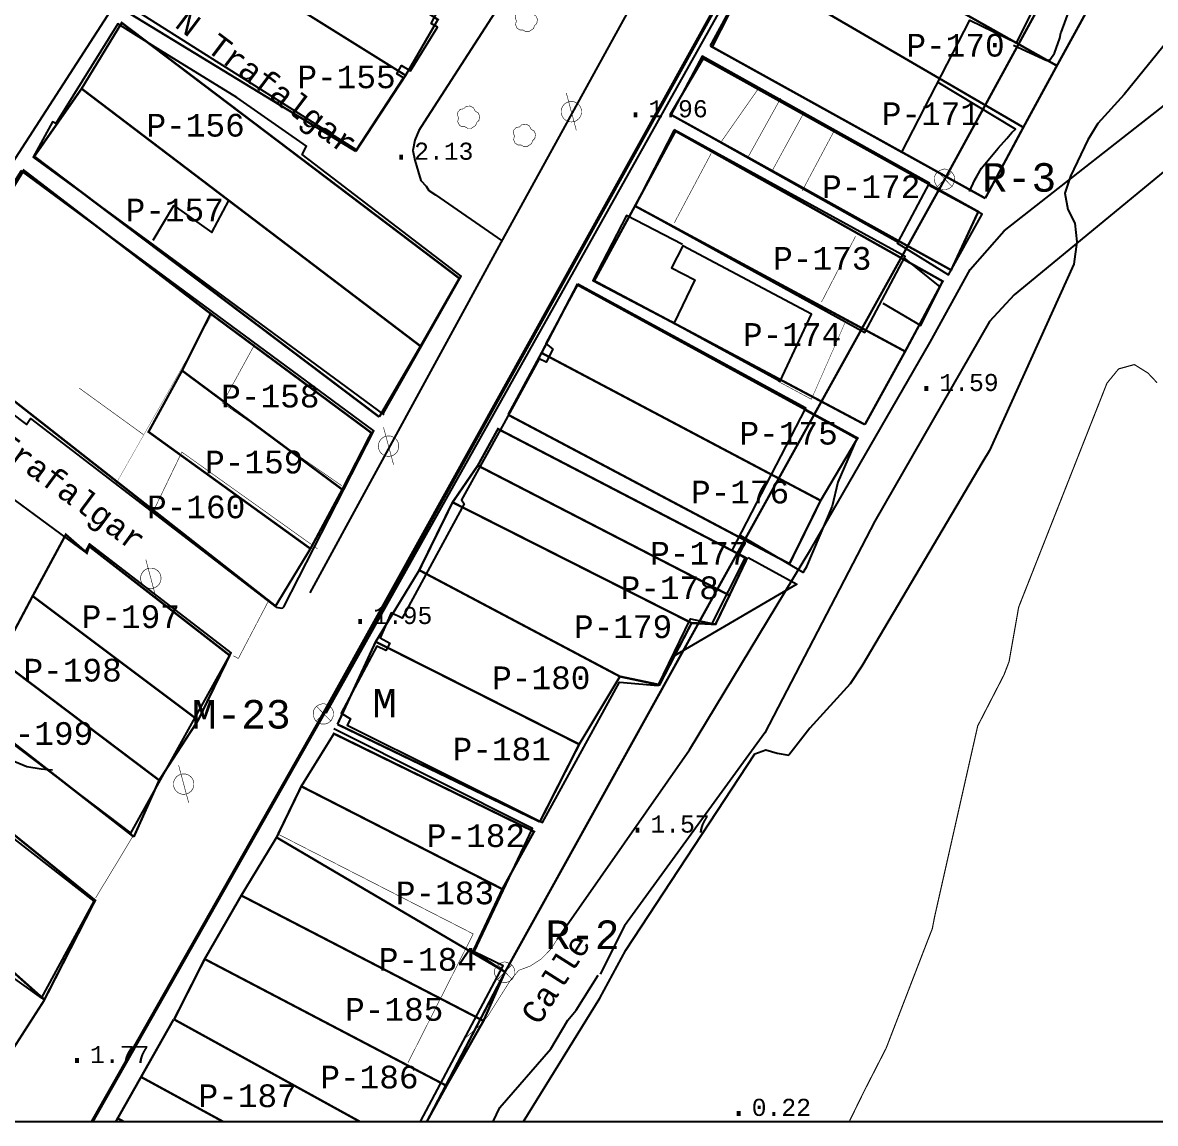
# Model space of a CAD drawing. Extents: x 743300 to 744100, y 4405700 to 4406200.
# Drawn here: x 743527.5 to 743626.8, y 4405699.8 to 4405796.3 of the extents above; entities that cross this region are included whole.
import ezdxf

# ---------------------------------------------------------------- set-up
doc = ezdxf.new("R2010")
doc.units = 0
doc.header["$MEASUREMENT"] = 0
for name, color, linetype in [('10', 7, 'CONTINUOUS'), ('13', 7, 'CONTINUOUS'), ('16', 7, 'CONTINUOUS'), ('2', 7, 'CONTINUOUS'), ('21', 7, 'CONTINUOUS'), ('24', 7, 'CONTINUOUS'), ('32', 7, 'CONTINUOUS'), ('41', 7, 'CONTINUOUS'), ('42', 7, 'CONTINUOUS'), ('46', 7, 'CONTINUOUS'), ('50', 7, 'CONTINUOUS'), ('51', 7, 'CONTINUOUS'), ('54', 7, 'CONTINUOUS'), ('6', 7, 'CONTINUOUS'), ('8', 7, 'CONTINUOUS')]:
    doc.layers.add(name, color=color, linetype=linetype)
doc.styles.add('MONOTXT', font='monotxt', dxfattribs={"height": 0.2})

msp = doc.modelspace()

# ---------------------------------------------------------------- linework, layer by layer
at = {"layer": '10', "color": 7, "linetype": 'Continuous', "const_width": 0.05}
for points in [[(743608.27, 4405783.5), (743608.7000000002, 4405783.36), (743608.8899999999, 4405783.23), (743609.02, 4405783.06), (743609.13, 4405782.85), (743609.1599999998, 4405782.63), (743609.1599999998, 4405782.42), (743608.9699999999, 4405782.01), (743608.78, 4405781.85), (743608.59, 4405781.74), (743608.3799999999, 4405781.69), (743608.16, 4405781.69), (743607.94, 4405781.74), (743607.76, 4405781.85), (743607.5700000002, 4405782.01), (743607.3799999999, 4405782.42), (743607.4000000001, 4405782.85), (743607.51, 4405783.06), (743607.65, 4405783.23), (743607.84, 4405783.36), (743608.27, 4405783.5)], [(743608.8899999999, 4405783.23), (743607.65, 4405781.96)], [(743607.67, 4405783.25), (743608.92, 4405781.96)], [(743553.8200000002, 4405736.65), (743554.25, 4405736.51), (743554.44, 4405736.38), (743554.57, 4405736.21), (743554.6800000002, 4405736), (743554.7099999998, 4405735.78), (743554.7099999998, 4405735.57), (743554.5199999998, 4405735.16), (743554.33, 4405735), (743554.1399999999, 4405734.89), (743553.93, 4405734.84), (743553.7099999998, 4405734.84), (743553.49, 4405734.89), (743553.3100000002, 4405735), (743553.1199999999, 4405735.16), (743552.93, 4405735.57), (743552.9499999998, 4405736), (743553.06, 4405736.21), (743553.2, 4405736.38), (743553.39, 4405736.51), (743553.8200000002, 4405736.65)], [(743554.44, 4405736.38), (743553.2, 4405735.11)], [(743553.22, 4405736.4), (743554.4699999999, 4405735.11)], [(743569.7199999999, 4405714.01), (743570.15, 4405713.87), (743570.3399999999, 4405713.74), (743570.4699999999, 4405713.57), (743570.5799999998, 4405713.36), (743570.61, 4405713.14), (743570.61, 4405712.93), (743570.4199999998, 4405712.52), (743570.2299999999, 4405712.36), (743570.04, 4405712.25), (743569.8299999998, 4405712.2), (743569.6099999999, 4405712.2), (743569.3899999999, 4405712.25), (743569.2099999998, 4405712.36), (743569.02, 4405712.52), (743568.8299999998, 4405712.93), (743568.8499999999, 4405713.36), (743568.9599999998, 4405713.57), (743569.0999999999, 4405713.74), (743569.29, 4405713.87), (743569.7199999999, 4405714.01)], [(743570.3399999999, 4405713.74), (743569.0999999999, 4405712.47)], [(743569.1199999999, 4405713.76), (743570.37, 4405712.47)]]:
    msp.add_lwpolyline(points, dxfattribs=at)
at = {"layer": '13', "color": 3, "linetype": 'Continuous', "const_width": 0.3}
for points in [[(743553.8499999999, 4405735.76), (743596.5199999998, 4405812.66), (743622.92, 4405858.96), (743646.9099999998, 4405900.35), (743664.21, 4405929.2), (743707.2900000002, 4406000)], [(743533.5600000002, 4405700), (743553.8499999999, 4405735.76)]]:
    msp.add_lwpolyline(points, dxfattribs=at)
at = {"layer": '16', "color": 5, "linetype": 'Continuous', "const_width": 0.2}
for points in [[(743737.2799999998, 4406000), (743730.8799999999, 4405988.21), (743686.35, 4405906.71), (743647.88, 4405835.86), (743639.9399999998, 4405840.49), (743608.2999999998, 4405782.61), (743569.75, 4405713.12)], [(743562.9, 4405700), (743569.75, 4405713.12)]]:
    msp.add_lwpolyline(points, dxfattribs=at)
at = {"layer": '2', "color": 7, "linetype": 'Continuous'}
msp.add_3dface([(744099.9999999999, 4405700), (744099.9999999999, 4406200), (743299.9999999999, 4406200), (743299.9999999999, 4405700)], dxfattribs=at)
at = {"layer": '21', "color": 30, "linetype": 'Continuous', "elevation": 1}
for points in [[(743636.8399999999, 4405805.86), (743624.02, 4405790.02), (743624.02, 4405790.02), (743621.7099999998, 4405787.48), (743620.83, 4405786.06), (743619.31, 4405782.85), (743618.81, 4405781.36), (743619.0799999998, 4405779.95), (743619.69, 4405778.74), (743619.88, 4405777.11), (743619.61, 4405775.14), (743612.2, 4405758.810000001), (743611.6199999999, 4405757.84), (743601.01, 4405739.92), (743600.0099999999, 4405738.36), (743596.4699999999, 4405734.49), (743594.61, 4405732.13)], [(743571.36, 4405700), (743578.0499999998, 4405710.82), (743580.35, 4405715.03), (743591.63, 4405732.22), (743591.63, 4405732.22), (743592.6199999999, 4405732.58), (743593.61, 4405732.29), (743594.61, 4405732.13)]]:
    msp.add_lwpolyline(points, dxfattribs=at)
at = {"layer": '32', "color": 5, "linetype": 'Continuous', "const_width": 0.1}
msp.add_lwpolyline([(743626.9, 4405764.76), (743626.1099999999, 4405765.6), (743624.91, 4405766.35), (743623.53, 4405765.97), (743622.51, 4405764.72), (743614.7699999998, 4405745.09), (743613.93, 4405740.32), (743613.4899999999, 4405739.17), (743611.18, 4405734.68), (743607.4000000001, 4405717.95), (743607.2, 4405716.91), (743606.8200000002, 4405715.94), (743603.1600000001, 4405706.45), (743601.21, 4405702.64), (743599.9199999998, 4405700)], dxfattribs=at)
at = {"layer": '41', "color": 1, "linetype": 'Continuous'}
msp.add_polyline3d([(743585.3000000002, 4405776.88, 4.78), (743580.3899999999, 4405779.41, 4.44), (743577.44, 4405773.71, 4.43), (743584.4099999998, 4405770.06, 4.19)], dxfattribs=at)
at = {"layer": '42', "color": 3, "linetype": 'Continuous', "const_width": 0.05}
for points, elevation in [([(743572.2499999999, 4405795.8), (743571.8399999999, 4405795.53), (743571.57, 4405795.53), (743571.31, 4405795.68), (743571.03, 4405795.68), (743570.8, 4405795.84), (743570.6699999998, 4405796.14), (743570.74, 4405796.47), (743570.6399999999, 4405796.73), (743570.69, 4405796.98), (743570.9, 4405797.21), (743571.2, 4405797.26), (743571.41, 4405797.47), (743571.76, 4405797.5), (743572.0400000002, 4405797.36), (743572.2099999998, 4405797.05), (743572.45, 4405796.91), (743572.5899999999, 4405796.62), (743572.53, 4405796.24), (743572.32, 4405796.04), (743572.2499999999, 4405795.8)], 3.47), ([(743567.1799999998, 4405787.310000001), (743566.7699999998, 4405787.04), (743566.5, 4405787.04), (743566.2399999999, 4405787.19), (743565.9599999998, 4405787.19), (743565.7299999999, 4405787.35), (743565.6, 4405787.65), (743565.6699999998, 4405787.98), (743565.57, 4405788.24), (743565.62, 4405788.49), (743565.8299999998, 4405788.72), (743566.13, 4405788.77), (743566.3399999999, 4405788.98), (743566.6899999998, 4405789.01), (743566.97, 4405788.87), (743567.14, 4405788.560000001), (743567.38, 4405788.42), (743567.52, 4405788.13), (743567.4599999998, 4405787.75), (743567.25, 4405787.55), (743567.1799999998, 4405787.310000001)], 3.95), ([(743572.0799999998, 4405785.72), (743571.67, 4405785.45), (743571.3999999998, 4405785.45), (743571.14, 4405785.6), (743570.86, 4405785.6), (743570.63, 4405785.76), (743570.4999999999, 4405786.06), (743570.57, 4405786.39), (743570.4699999999, 4405786.65), (743570.52, 4405786.9), (743570.7299999999, 4405787.13), (743571.03, 4405787.18), (743571.2399999999, 4405787.39), (743571.5899999999, 4405787.42), (743571.87, 4405787.28), (743572.0400000002, 4405786.97), (743572.2799999998, 4405786.83), (743572.42, 4405786.54), (743572.3599999999, 4405786.16), (743572.15, 4405785.96), (743572.0799999998, 4405785.72)], 3.47)]:
    msp.add_lwpolyline(points, dxfattribs=dict(at, elevation=elevation))
at = {"layer": '46', "color": 7, "linetype": 'Continuous', "const_width": 0.2}
for points in [[(743556.67, 4405785.04), (743536.9400000002, 4405797.060000001), (743541.3, 4405803.99), (743561.03, 4405791.69), (743563.8599999999, 4405796.58), (743544.8, 4405809.26), (743547.5199999998, 4405813.28), (743566.5400000002, 4405800.57), (743569.4999999999, 4405804.82), (743549.7, 4405817.51), (743552.37, 4405821.560000001), (743572.22, 4405808.78), (743574.2099999998, 4405811.73), (743554.26, 4405824.14), (743558.75, 4405831.53), (743578.3499999999, 4405819.07), (743581.2000000002, 4405823.07), (743562.6500000001, 4405837.29), (743564.84, 4405841.12), (743583.5699999998, 4405827.07)], [(743587.74, 4405794.28), (743591.39, 4405800.99), (743594.4199999998, 4405805.88), (743597.18, 4405810.74), (743621.1800000002, 4405798.11), (743618.12, 4405792.54), (743615.18, 4405787.14), (743611.84, 4405780.92)], [(743618.12, 4405792.54), (743594.4199999998, 4405805.88)], [(743591.39, 4405800.99), (743615.18, 4405787.14)], [(743558.72, 4405761.76), (743562.3399999999, 4405767.96), (743565.7399999999, 4405773.91), (743536.1499999998, 4405796.3), (743532.63, 4405790.53), (743528.4799999999, 4405784.59)], [(743611.84, 4405780.92), (743587.74, 4405794.28)], [(743608.8499999999, 4405774.63), (743611.2299999999, 4405779.75), (743587.1199999999, 4405793.17), (743584.2399999999, 4405788.28)], [(743556.67, 4405785.04), (743561.03, 4405791.69)], [(743562.3399999999, 4405767.96), (743532.63, 4405790.53)], [(743608.8499999999, 4405774.63), (743584.2399999999, 4405788.28)], [(743581.14, 4405780.25), (743584.69, 4405786.81), (743608.11, 4405773.65), (743604.82, 4405767.5)], [(743528.4799999999, 4405784.59), (743558.72, 4405761.76)], [(743549.6299999999, 4405745.18), (743519.0199999998, 4405769.2), (743527.56, 4405783.37), (743543.94, 4405770.81), (743541.4400000002, 4405765.82), (743538.4999999999, 4405760.45), (743552.69, 4405750.21)], [(743601.2899999998, 4405761.09), (743604.82, 4405767.5), (743581.14, 4405780.25), (743577.5700000002, 4405773.69)], [(743597.41, 4405754.43), (743600.65, 4405759.9), (743576.07, 4405773.35), (743572.95, 4405767.37)], [(743601.2899999998, 4405761.09), (743577.5700000002, 4405773.69)], [(743552.69, 4405750.21), (743555.4799999999, 4405755.4), (743558.0299999998, 4405760.37), (743543.94, 4405770.81)], [(743594.6800000002, 4405748.89), (743597.41, 4405754.43), (743572.95, 4405767.37), (743570.02, 4405761.95)], [(743541.4400000002, 4405765.82), (743555.4799999999, 4405755.4)], [(743570.02, 4405761.95), (743594.6800000002, 4405748.89)], [(743567.3599999999, 4405757.5), (743569.13, 4405760.71), (743590.96, 4405749.36), (743589.4199999998, 4405746.12)], [(743586.0999999999, 4405743.7), (743588.2, 4405743.59), (743589.4199999998, 4405746.12), (743567.3599999999, 4405757.5), (743565.15, 4405754.28)], [(743562.2299999999, 4405748.33), (743565.15, 4405754.28), (743586.0999999999, 4405743.7), (743583.29, 4405738.28), (743579.82, 4405739.01)], [(743537.2099999998, 4405724.96), (743523.0799999998, 4405735.98), (743525.4000000001, 4405740.51), (743528.3399999999, 4405746.06), (743531.25, 4405751.45), (743533.0899999999, 4405749.84), (743533.2900000002, 4405750.43), (743545.6099999999, 4405740.86)], [(743552.69, 4405750.21), (743549.6299999999, 4405745.18)], [(743576.2499999999, 4405733.07), (743579.82, 4405739.01), (743562.2299999999, 4405748.33), (743558.4100000001, 4405742.060000001)], [(743528.3399999999, 4405746.06), (743542.8499999999, 4405735.18)], [(743555.06, 4405734.82), (743558.4100000001, 4405742.060000001), (743576.2499999999, 4405733.07), (743572.7999999998, 4405726.28)], [(743539.43, 4405729.92), (743525.4000000001, 4405740.51)], [(743545.6099999999, 4405740.86), (743542.8499999999, 4405735.18), (743539.43, 4405729.92), (743537.2099999998, 4405724.96)], [(743569.51, 4405720.38), (743572.2899999998, 4405725.42), (743554.75, 4405734), (743551.8899999999, 4405729.39)], [(743572.7999999998, 4405726.28), (743555.06, 4405734.82)], [(743525.6499999998, 4405704.86), (743529.3, 4405710.55), (743533.8200000002, 4405719.39), (743522.2299999999, 4405728.77), (743518.87, 4405730.16), (743514.2799999998, 4405722.67), (743517.6900000002, 4405721.08), (743529.3499999999, 4405710.7)], [(743549.7199999999, 4405724.91), (743551.8899999999, 4405729.39), (743569.51, 4405720.38), (743566.9499999998, 4405714.93), (743569.75, 4405713.12)], [(743567.8599999999, 4405708.83), (743569.75, 4405713.12), (743549.7199999999, 4405724.91), (743546.6299999999, 4405719.82)], [(743543.42, 4405714.25), (743546.6299999999, 4405719.82), (743567.8599999999, 4405708.83), (743564.62, 4405703.14)], [(743564.62, 4405703.14), (743543.42, 4405714.25), (743540.7399999999, 4405708.96)], [(743535.63, 4405700), (743540.7, 4405708.96)], [(743557.0199999998, 4405700), (743540.7399999999, 4405708.96)], [(743545.03, 4405700), (743537.78, 4405703.95)], [(743562.89, 4405700), (743564.62, 4405703.14)], [(743536.3299999998, 4405700), (743535.81, 4405700.28)]]:
    msp.add_lwpolyline(points, dxfattribs=at)
at = {"layer": '51', "color": 1, "linetype": 'Continuous', "extrusion": (0.5247029885010983, 0.8512853657017818, 0), "const_width": 0.05, "elevation": 4140734.94209}
msp.add_lwpolyline([(1678772.543360339, 4.66), (1678750.435615089, 6.54)], dxfattribs=at)
at = {"layer": '51', "color": 1, "linetype": 'Continuous', "extrusion": (-0.8841993809345641, 0.4671096817182597, 0), "const_width": 0.05, "elevation": 1400499.242684}
msp.add_lwpolyline([(-4242937.560661712, 6.3), (-4242950.555468366, 6.19)], dxfattribs=at)
at = {"layer": '51', "color": 1, "linetype": 'Continuous', "extrusion": (0.4938458623082297, 0.8695494605144904, 0), "const_width": 0.05, "elevation": 4198281.097294999}
msp.add_lwpolyline([(1529196.059764478, 6.59), (1529178.199940851, 6.33)], dxfattribs=at)
at = {"layer": '51', "color": 1, "linetype": 'Continuous', "extrusion": (-0.8874372200373913, 0.4609286067194208, 0), "const_width": 0.05, "elevation": 1370863.977167}
msp.add_lwpolyline([(-4252607.059730988, 6.46), (-4252613.74189381, 6.47)], dxfattribs=at)
at = {"layer": '51', "color": 1, "linetype": 'Continuous', "extrusion": (-0.5964133530077765, -0.8026774647104661, 0), "const_width": 0.05, "elevation": -3979881.318929}
msp.add_lwpolyline([(-2030818.185028817, 6.25), (-2030855.27340031, 4.79)], dxfattribs=at)
at = {"layer": '51', "color": 1, "linetype": 'Continuous', "const_width": 0.05}
for points, elevation in [([(743588.6299999999, 4405785.78), (743591.93, 4405790.5)], 6.24), ([(743593.9200000002, 4405789.7), (743590.9699999999, 4405784.39)], 5.04), ([(743593.18, 4405783.36), (743595.8499999999, 4405788.25)], 5.62), ([(743598.6599999998, 4405786.95), (743595.8, 4405781.58)], 6.28), ([(743584.58, 4405778.76), (743587.8200000002, 4405784.86)], 6.24), ([(743597.4899999999, 4405771.83), (743600.4699999999, 4405777.59)], 6.97), ([(743532.4199999998, 4405764.29), (743538.0400000002, 4405760.22)], 6.12)]:
    msp.add_lwpolyline(points, dxfattribs=dict(at, elevation=elevation))
at = {"layer": '51', "color": 1, "linetype": 'Continuous', "extrusion": (0.8748094069019735, -0.4844672348010929, 0), "const_width": 0.05, "elevation": -1483992.038429}
msp.add_lwpolyline([(4214448.920665337, 6.15), (4214434.471803791, 4.66)], dxfattribs=at)
at = {"layer": '51', "color": 1, "linetype": 'Continuous', "extrusion": (-0.8891669236165964, 0.4575829782085408, 0), "const_width": 0.05, "elevation": 1354823.875224}
msp.add_lwpolyline([(-4257732.148711042, 6.26), (-4257737.918156424, 6.19)], dxfattribs=at)
at = {"layer": '51', "color": 1, "linetype": 'Continuous', "extrusion": (0.8827908923612136, -0.4697661549793603, 0), "const_width": 0.05, "elevation": -1413252.957149}
msp.add_lwpolyline([(4238699.464007637, 5.79), (4238691.885769055, 5.71)], dxfattribs=at)
at = {"layer": '51', "color": 1, "linetype": 'Continuous', "extrusion": (-0.8704552761788641, 0.4922475110880475, 0), "const_width": 0.05, "elevation": 1521504.403655}
msp.add_lwpolyline([(-4201035.554914068, 5.86), (-4201049.409732723, 5.99)], dxfattribs=at)
at = {"layer": '51', "color": 1, "linetype": 'Continuous', "extrusion": (-0.8748487777962344, 0.484396135397915, 0), "const_width": 0.05, "elevation": 1483611.267922}
msp.add_lwpolyline([(-4214579.649586281, 6.11), (-4214586.462192244, 6.09)], dxfattribs=at)
at = {"layer": '51', "color": 1, "linetype": 'Continuous', "extrusion": (-0.8620270502087961, 0.5068622739051721, 0), "const_width": 0.05, "elevation": 1592170.61346}
msp.add_lwpolyline([(-4174752.070198928, 9.68), (-4174768.682206633, 9.69)], dxfattribs=at)
at = {"layer": '51', "color": 1, "linetype": 'Continuous', "extrusion": (0.76483556040689, -0.4063188923036602, 0.4999315186045036), "const_width": 0.05, "elevation": -1221456.123427}
msp.add_lwpolyline([(4239643.281694815, 705085.7276578934), (4239626.337739868, 705086.6932850843), (4239626.324217158, 705086.6953546035), (4239625.984217607, 705086.6956305391), (4239625.975386449, 705086.6932850843)], dxfattribs=at)
at = {"layer": '51', "color": 1, "linetype": 'Continuous', "extrusion": (0.8873104348763923, -0.4611726272877301, 0), "const_width": 0.05, "elevation": -1372033.744567}
msp.add_lwpolyline([(4252205.231681137, 6.41), (4252191.245595195, 8.75)], dxfattribs=at)
at = {"layer": '51', "color": 1, "linetype": 'Continuous', "extrusion": (0.005843364699822991, 0.008422504899744863, 0.9999474568697091), "const_width": 0.05, "elevation": 41461.424436}
msp.add_lwpolyline([(743542.6917312838, 4405562.785924208), (743532.2419097051, 4405570.036181374), (743535.0722120005, 4405575.196364405)], dxfattribs=at)
at = {"layer": '51', "color": 1, "linetype": 'Continuous', "extrusion": (0.8931506691557496, -0.4497575815777171, 0), "const_width": 0.05, "elevation": -1317395.109767}
msp.add_lwpolyline([(4269447.99253156, 5.47), (4269433.85158039, 5.27)], dxfattribs=at)
at = {"layer": '51', "color": 1, "linetype": 'Continuous', "extrusion": (0.4652189741257405, 0.8851956315489778, 0), "const_width": 0.05, "elevation": 4245890.196737001}
msp.add_lwpolyline([(1391438.25127038, 6.4), (1391416.369101841, 5.22)], dxfattribs=at)
at = {"layer": '51', "color": 1, "linetype": 'Continuous', "extrusion": (0.8678181386082743, -0.4968819561047376, 0), "const_width": 0.05, "elevation": -1543882.242632}
msp.add_lwpolyline([(4192855.241655819, 8.8), (4192849.445510549, 9.37)], dxfattribs=at)
at = {"layer": '51', "color": 1, "linetype": 'Continuous', "extrusion": (0.4621965624016117, 0.8867775018030922, 0), "const_width": 0.05, "elevation": 4250604.680433}
msp.add_lwpolyline([(1376947.000684311, 9.69), (1376923.871996496, 5.4)], dxfattribs=at)
at = {"layer": '51', "color": 1, "linetype": 'Continuous', "extrusion": (0.003131158600137919, -0.001511397100066573, 0.9999939557440469), "const_width": 0.05, "elevation": -4321.184995000001}
msp.add_lwpolyline([(743535.0952897292, 4405751.691052465), (743537.7452767385, 4405757.181058735), (743549.6253750599, 4405748.71104906)], dxfattribs=at)
at = {"layer": '51', "color": 1, "linetype": 'Continuous', "extrusion": (0.4418658570871081, 0.8970811358738268, 0), "const_width": 0.05, "elevation": 4280875.164308}
msp.add_lwpolyline([(1279713.370023158, 6.11), (1279690.897139498, 5.25)], dxfattribs=at)
at = {"layer": '51', "color": 1, "linetype": 'Continuous', "extrusion": (-0.8736885546057601, 0.4864856725032074, 0), "const_width": 0.05, "elevation": 1493720.327227}
msp.add_lwpolyline([(-4210954.627541271, 6.03), (-4210971.7503477, 8.08)], dxfattribs=at)
at = {"layer": '51', "color": 1, "linetype": 'Continuous', "extrusion": (0.4592529275047825, 0.8883055491092504, 0), "const_width": 0.05, "elevation": 4255133.71466}
msp.add_lwpolyline([(1362841.588055562, 5.18), (1362822.382952074, 5.36)], dxfattribs=at)
at = {"layer": '51', "color": 1, "linetype": 'Continuous', "extrusion": (0.5926873267072408, 0.8054326370098399, 0), "const_width": 0.05, "elevation": 3989211.21875}
msp.add_lwpolyline([(2012367.811427844, 9.31), (2012349.80868083, 8.74)], dxfattribs=at)
at = {"layer": '51', "color": 1, "linetype": 'Continuous', "extrusion": (-0.84638397301224, 0.5325731595077019, 0), "const_width": 0.05, "elevation": 1717060.794263}
msp.add_lwpolyline([(-4124934.945700248, 8.81), (-4124941.573897589, 8.82)], dxfattribs=at)
at = {"layer": '51', "color": 1, "linetype": 'Continuous', "extrusion": (0.4591834866147295, 0.8883414465284959, 0), "const_width": 0.05, "elevation": 4255233.19789}
msp.add_lwpolyline([(1362509.157943695, 6), (1362489.841046946, 5.08)], dxfattribs=at)
at = {"layer": '51', "color": 1, "linetype": 'Continuous', "extrusion": (0.8756889808856401, -0.4828755623920816, 0), "const_width": 0.1, "elevation": -1476298.784515}
msp.add_lwpolyline([(4217097.502389646, 4.34), (4217058.19619675, 5.74)], dxfattribs=at)
at = {"layer": '51', "color": 1, "linetype": 'Continuous', "extrusion": (-0.4601490729963161, -0.8878416697928921, 0), "const_width": 0.05, "elevation": -4253734.869893}
msp.add_lwpolyline([(-1367116.478450133, 5.34), (-1367135.580955205, 5.38)], dxfattribs=at)
at = {"layer": '51', "color": 1, "linetype": 'Continuous', "extrusion": (-0.07965464909745086, -0.04348009869860853, 0.9958737961681297), "const_width": 0.05, "elevation": -250783.426833}
msp.add_lwpolyline([(-3510858.053984809, 2752138.166969456), (-3510842.120795275, 2752149.076179844), (-3510834.96040526, 2752138.607745633)], dxfattribs=at)
at = {"layer": '51', "color": 1, "linetype": 'Continuous', "extrusion": (-0.46616844230131, -0.8846959836024861, 0), "const_width": 0.05, "elevation": -4244340.884071}
msp.add_lwpolyline([(-1395971.815730286, 5.28), (-1395994.275423071, 5.27)], dxfattribs=at)
at = {"layer": '51', "color": 1, "linetype": 'Continuous', "extrusion": (0.4630535420918526, 0.8863303092844051, 0), "const_width": 0.05, "elevation": 4249218.755955}
msp.add_lwpolyline([(1381056.050046582, 5.16), (1381032.920971806, 5.23)], dxfattribs=at)
at = {"layer": '51', "color": 1, "linetype": 'Continuous', "extrusion": (0.482185797505384, 0.8760689794097819, 0), "const_width": 0.05, "elevation": 4218229.906099}
msp.add_lwpolyline([(1472977.107346746, 3.71), (1472958.421603518, 4.82)], dxfattribs=at)
at = {"layer": '51', "color": 1, "linetype": 'Continuous', "extrusion": (-0.4723246150032299, -0.8814246752060274, 0), "const_width": 0.05, "elevation": -4234487.424887001}
msp.add_lwpolyline([(-1425541.408381341, 5.62), (-1425549.474867565, 5.91)], dxfattribs=at)
at = {"layer": '51', "color": 1, "linetype": 'Continuous', "extrusion": (0.4728177043941811, 0.8811602682891556, 0), "const_width": 0.05, "elevation": 4233685.038776999}
msp.add_lwpolyline([(1427918.559453228, 5.91), (1427918.094157623, 5.89)], dxfattribs=at)
at = {"layer": '51', "color": 1, "linetype": 'Continuous'}
for points in [[(743597.08, 4405810.82, 6.06), (743594.6599999998, 4405806.67, 6.45), (743595.35, 4405806.27, 6.45), (743594.7299999999, 4405805.12, 6.47), (743593.95, 4405805.43, 6.47), (743591.5400000002, 4405800.95, 6.47), (743592.15, 4405800.61, 6.47), (743591.67, 4405799.69, 6.35), (743590.88, 4405800.08, 6.15), (743587.91, 4405794.19, 6.15), (743604.5200000001, 4405784.95, 6.48), (743610.4999999999, 4405796.53, 6.31), (743614.5899999999, 4405794.54, 6.21), (743617.44, 4405800.26, 6.16), (743597.08, 4405810.82, 6.06)], [(743537.11, 4405797.57, 4.79), (743556.7399999999, 4405785.17, 5.88), (743560.85, 4405791.47, 6), (743560.25, 4405791.84, 6), (743560.6599999998, 4405792.56, 6), (743561.46, 4405792.08, 6), (743563.8399999999, 4405795.93, 6), (743563.2599999999, 4405796.24, 6), (743563.76, 4405797.18, 6)], [(743559.0899999999, 4405762.09, 6.08), (743565.9, 4405774.11, 6.09), (743554.69, 4405782.68, 6.15), (743551.9699999999, 4405784.76, 6.15), (743552.3499999999, 4405785.48, 6.15), (743546.2299999999, 4405789.76, 6.08), (743539.5499999998, 4405793.88, 5.89), (743535.81, 4405796.22, 4.79), (743530.3699999999, 4405787.48, 4.79), (743530.0899999999, 4405787.61, 4.79), (743528.39, 4405784.53, 4.79), (743538.5700000002, 4405777.07, 4.59), (743559.0899999999, 4405761.97, 6.11), (743559.0899999999, 4405762.09, 6.08)], [(743584.2999999998, 4405788.28, 5.97), (743604.2199999999, 4405777.09, 5.87), (743606.9599999998, 4405782.26, 5.86), (743587.0399999998, 4405793.38, 6.12), (743584.2999999998, 4405788.28, 5.97)], [(743584.56, 4405786.92, 6.22), (743581.14, 4405780.27, 6.09), (743601.3000000002, 4405769.15, 5.92), (743604.82, 4405775.82, 5.84), (743584.56, 4405786.92, 6.22)], [(743527.3399999999, 4405783.34, 8.65), (743517.9899999999, 4405768.49, 8.55), (743527.8, 4405761.11, 9.39), (743528.1599999998, 4405761.63, 9.39), (743549.69, 4405745.09, 9.53), (743550.16, 4405744.99, 9.47), (743550.27, 4405745.02, 9.47), (743550.37, 4405745.12, 9.47), (743558.24, 4405760.55, 8.98), (743527.4, 4405783.29, 8.78), (743527.3399999999, 4405783.34, 8.65)], [(743538.9000000001, 4405777.25, 4.8), (743540.7099999998, 4405780.29, 4.8), (743544.0399999998, 4405777.93, 4.8), (743545.5499999998, 4405780.73, 5.46)], [(743584.31, 4405770.11, 4.52), (743593.85, 4405764.89, 5.65), (743596.6199999999, 4405770.76, 5.65), (743585.3199999998, 4405776.75, 4.52), (743584.35, 4405774.84, 4.52), (743586.39, 4405773.78, 4.52), (743584.56, 4405770, 4.25), (743584.31, 4405770.11, 4.52)], [(743576.12, 4405773.4, 6.76), (743573.32, 4405768.21, 6.67), (743573.94, 4405767.71, 6.59), (743573.3399999999, 4405766.57, 6.58), (743572.73, 4405766.86, 6.47), (743569.6499999998, 4405761.19, 6.47), (743565.9299999998, 4405754.5, 6.37), (743566.17, 4405754.13, 6.11), (743560.73, 4405744.11, 5.96), (743559.78, 4405744.59, 5.96), (743558.81, 4405742.41, 5.96), (743559.6499999998, 4405741.93, 5.96), (743559.3099999998, 4405741.29, 5.96), (743558.52, 4405741.66, 5.96), (743555.3799999999, 4405735.8, 5.96), (743556.2000000002, 4405735.29, 5.96), (743555.9099999998, 4405734.75, 5.96), (743573.02, 4405726.22, 5.44), (743579.79, 4405738.51, 5.45), (743583.1800000002, 4405738.23, 5.25), (743586.01, 4405744.07, 5.25), (743587.91, 4405743.67, 5.25), (743590.81, 4405749.37, 5.25), (743589.6699999998, 4405750.06, 5.25), (743596.1099999999, 4405762.53, 5.25), (743576.12, 4405773.4, 6.76)], [(743505.0700000002, 4405749.38, 4.5), (743536.9599999998, 4405725.28, 5.54), (743545.7299999999, 4405741.08, 8.91), (743533.3299999998, 4405750.65, 8.44), (743532.95, 4405749.93, 6.02), (743517.3699999999, 4405761.4, 5.09), (743510.6199999999, 4405749.72, 4.45), (743506.84, 4405752.09, 4.35), (743505.0700000002, 4405749.38, 4.5)], [(743562.3299999998, 4405700, 5.15), (743569.57, 4405713.66, 5.16), (743567.04, 4405714.88, 5.16), (743572.15, 4405725.69, 5.21), (743554.75, 4405734.42, 4.34)], [(743515.3399999999, 4405712.06, 5.86), (743522.36, 4405707.12, 5.86), (743525.6199999999, 4405713.32, 8.79), (743529.1199999999, 4405710.82, 8.49), (743533.73, 4405719.31, 8.49), (743521.6, 4405728.75, 6.36), (743517.55, 4405720.88, 6.45), (743519.0600000002, 4405719.27, 5.29), (743515.2899999998, 4405711.97, 5.48), (743515.3399999999, 4405712.06, 5.86)]]:
    msp.add_polyline3d(points, dxfattribs=at)
at = {"layer": '54', "color": 1, "linetype": 'Continuous', "extrusion": (-0.9039776364123958, 0.4275797386058632, 0), "const_width": 0.05, "elevation": 1211617.681732}
msp.add_lwpolyline([(-4300688.016800858, 2.84), (-4300693.957213303, 5.86)], dxfattribs=at)
at = {"layer": '54', "color": 1, "linetype": 'Continuous', "extrusion": (0.4763594941021488, 0.8792506084039664, 0), "const_width": 0.05, "elevation": 4228012.114314}
msp.add_lwpolyline([(1444922.846448046, 6.69), (1444914.407443365, 0)], dxfattribs=at)
at = {"layer": '54', "color": 1, "linetype": 'Continuous', "extrusion": (0.4388440257012201, -0.5676730636015783, 0.6965365848019366), "const_width": 0.05, "elevation": -2174708.579376}
msp.add_lwpolyline([(3282915.448269423, 2111114.528272246), (3282916.807929791, 2111110.152095412), (3282923.205470688, 2111115.155431346)], dxfattribs=at)
at = {"layer": '54', "color": 1, "linetype": 'Continuous', "extrusion": (0.5105387542062665, 0.8598547438105539, 0), "const_width": 0.05, "elevation": 4167959.043905}
msp.add_lwpolyline([(1609927.115804749, 5.62), (1609924.510713579, 3.17)], dxfattribs=at)
at = {"layer": '54', "color": 1, "linetype": 'Continuous', "extrusion": (0.4376584109089725, -0.3640199865074628, 0.8221584791168549), "elevation": -1278337.638078}
msp.add_lwpolyline([(3862734.830244435, 1846263.308389153), (3862735.775792516, 1846257.493809304), (3862724.189832914, 1846262.605720894)], dxfattribs=at)
at = {"layer": '54', "color": 1, "linetype": 'Continuous', "const_width": 0.05}
for points, elevation in [([(743549.0799999998, 4405745.76), (743546.37, 4405740.59), (743545.94, 4405740.82)], 5.79), ([(743537.37, 4405725.41), (743533.8599999999, 4405719.6)], 5.78)]:
    msp.add_lwpolyline(points, dxfattribs=dict(at, elevation=elevation))
at = {"layer": '54', "color": 1, "linetype": 'Continuous'}
for points in [[(743613.12, 4405865.79, 2.2), (743562.66, 4405787.59, 2.32), (743562.19, 4405786.85, 2.32), (743561.8399999999, 4405786.03, 2.32), (743561.66, 4405785.11, 2.32), (743561.8499999999, 4405784.26, 2.32), (743562.13, 4405783.26, 2.25), (743562.3599999999, 4405782.49, 2.25), (743562.8399999999, 4405781.99, 2.25), (743563.0700000002, 4405781.6, 2.25), (743563.64, 4405781.23, 2.25), (743569.4400000002, 4405777.22, 2.25)], [(743626.0399999998, 4405859.54, 4.87), (743625.5199999998, 4405859.83, 2.41), (743624.9999999999, 4405860.03, 2.37), (743624.5899999999, 4405860.04, 2.37), (743624.2000000002, 4405860.04, 2.37), (743623.9099999998, 4405859.93, 2.37), (743623.62, 4405859.71, 2.37), (743623.56, 4405859.62, 2.37), (743623.2399999999, 4405859.26, 2.37), (743623.1900000002, 4405859.15, 2.37), (743554.0499999998, 4405735.79, 2.28)], [(743614.3100000002, 4405794.33, 5.86), (743617.23, 4405792.99, 2.59), (743617.53, 4405793.09, 2.59), (743617.9200000002, 4405793.65, 2.59), (743618.3699999999, 4405794.96, 2.59), (743618.4699999999, 4405795.41, 2.59), (743618.4799999999, 4405795.42, 2.59), (743618.4899999999, 4405795.45, 2.59), (743619.37, 4405797.86, 2.59), (743619.38, 4405797.88, 2.59), (743619.4699999999, 4405798.04, 2.59), (743619.14, 4405799.19, 6.19), (743617.58, 4405799.9, 6.07)], [(743610.4599999998, 4405781.53, 2.09), (743610.94, 4405782.55, 2.09), (743611.1199999999, 4405782.9, 2.09), (743611.5199999998, 4405783.57, 2.09), (743612.9599999998, 4405785.32, 2.09), (743613.7299999999, 4405786.17, 2.09), (743614.18, 4405786.68, 2.09), (743614.4799999999, 4405786.99, 2.09), (743607.7, 4405791.08, 6.55)], [(743604.0999999999, 4405777.02, 5.78), (743608.62, 4405774.2, 2.76), (743611.5600000002, 4405779.54, 2.42), (743606.8799999999, 4405782.08, 5.77)], [(743602.8599999999, 4405771.72, 5.93), (743606.19, 4405769.78, 2.52), (743607.8799999999, 4405773.15, 2.52), (743604.7299999999, 4405775.69, 5.78)], [(743595.9999999999, 4405762.42, 5.25), (743600.5899999999, 4405759.87, 2.33), (743598.9300000002, 4405756.03, 2.33), (743598.42, 4405753.94, 2.33), (743596.17, 4405748.64, 2.31), (743596.16, 4405748.63, 2.31), (743595.94, 4405748.24, 2.31), (743595.89, 4405748.14, 2.31), (743590.4199999998, 4405751.35, 5.27)]]:
    msp.add_polyline3d(points, dxfattribs=at)
at = {"layer": '6', "color": 1, "linetype": 'Continuous', "extrusion": (0.871675773754809, -0.4900829985308153, 0), "const_width": 0.05, "elevation": -1511044.507457}
msp.add_lwpolyline([(4204784.998318944, 2.4), (4204731.721628919, 2.24)], dxfattribs=at)
at = {"layer": '6', "color": 1, "linetype": 'Continuous', "extrusion": (0.871645497920202, -0.4901368441113598, 0), "const_width": 0.05, "elevation": -1511297.743427}
msp.add_lwpolyline([(4204691.646195493, 2.4), (4204642.027399657, 2.25)], dxfattribs=at)
at = {"layer": '6', "color": 7, "linetype": 'Continuous', "const_width": 0.05, "elevation": 5.49}
msp.add_lwpolyline([(743574.3599999999, 4405716.05), (743573.79, 4405715.15), (743572.93, 4405714.26), (743571.9499999998, 4405713.63), (743570.95, 4405713.26), (743570.2399999999, 4405712.42), (743568.2399999999, 4405709.25), (743567.5899999999, 4405708.47), (743566.31, 4405707.37)], dxfattribs=at)
at = {"layer": '6', "color": 1, "linetype": 'Continuous'}
for points in [[(743663.6699999998, 4406000, 2.15), (743641.87, 4405961.59, 1.9), (743624.5600000002, 4405930.51, 1.89), (743619.0600000002, 4405921.05, 1.89), (743614.43, 4405913.6, 1.89), (743611.16, 4405908.68, 1.89), (743606.5899999999, 4405901.98, 1.88), (743602.9100000001, 4405896.61, 1.82), (743598.5099999999, 4405890.04, 1.82), (743592.7399999999, 4405881.68, 1.81), (743569.25, 4405849.07, 1.73), (743563.8899999999, 4405841.57, 1.72), (743559.4899999999, 4405835.49, 1.72), (743555.42, 4405829.42, 1.72), (743551.28, 4405822.64, 1.72), (743546.4, 4405814.94, 1.72), (743541.4999999999, 4405807.47, 1.72), (743536.08, 4405798.79, 1.72), (743518.1499999998, 4405771.05, 1.71), (743517.6900000002, 4405770.1, 1.71), (743517.67, 4405769.52, 1.71), (743517.9199999998, 4405768.94, 1.71), (743518.1299999999, 4405768.66, 1.71), (743518.22, 4405768.6, 1.71)], [(743552.6599999998, 4405746.35, 2.21), (743569.41, 4405777.060000001, 2.22), (743616.1199999999, 4405861.97, 2.2), (743616.3799999999, 4405862.49, 2.2), (743616.5299999998, 4405863.03, 2.2), (743616.5999999999, 4405863.39, 2.2), (743616.5799999998, 4405863.42, 2.2), (743613.18, 4405865.85, 2.2), (743611.18, 4405867.19, 2.2), (743686.81, 4405984.4, 2.36), (743696.88, 4406000, 2.47)]]:
    msp.add_polyline3d(points, dxfattribs=at)
at = {"layer": '6', "color": 7, "linetype": 'Continuous'}
for points in [[(743574.32, 4405716, 2.2), (743585.93, 4405732.58, 2.2), (743596.5399999998, 4405750.16, 2.2), (743607.01, 4405768.310000001, 2.21), (743610.5199999998, 4405774.68, 1.92), (743613.5, 4405778.08, 1.77), (743629.3, 4405790.46, 0.11), (743634.5799999998, 4405796.03, 0.07), (743643.06, 4405814.3, 1.35), (743649.3499999999, 4405834.57, 2.16), (743649.49, 4405835.84, 2.16), (743650.53, 4405839.99, 2.16), (743650.7199999999, 4405841.25, 2.16), (743650.7099999998, 4405842.25, 2.16), (743650.48, 4405843.23, 2.16), (743649.2699999998, 4405844.63, 2.16)], [(743666.08, 4405843.02, 2.06), (743655.7599999999, 4405825.11, 2.05), (743655.7599999999, 4405825.11, 2.05), (743646.25, 4405807.19, 0.95), (743635.3399999999, 4405789.57, 0.59), (743634.5999999999, 4405788.79, 0.59), (743633.8299999998, 4405788.11, 0.59), (743630.5899999999, 4405785.82, 0.75), (743614.3699999999, 4405772.46, 2.06), (743612.2, 4405770.11, 2.06), (743602.17, 4405752.62, 2.25), (743592.51, 4405734.08, 2.29), (743580.2299999999, 4405717.15, 2.29), (743578.08, 4405712.93, 2.2)], [(743506.6299999999, 4405751.93, 4.51), (743506.4699999999, 4405752.01, 3.19), (743505.3599999999, 4405752.61, 2.29), (743504.3599999999, 4405753.02, 1.83), (743503.31, 4405753.09, 1.5), (743502.25, 4405752.81, 1.27), (743500.16, 4405752.12, 1.2), (743498.02, 4405751.85, 1.45), (743496.68, 4405751.61, 1.45), (743495.5700000002, 4405751.22, 1.36), (743494.57, 4405750.75, 1.33), (743512.4199999998, 4405738.86, 1.57), (743517.1499999998, 4405735.7, 1.59), (743519.92, 4405734.26, 2.22), (743522.7599999999, 4405732.83, 3.36), (743523.93, 4405732.37, 3.98), (743526.7700000001, 4405731.55, 5.99), (743527.8399999999, 4405731.13, 6.51), (743529.0799999998, 4405730.91, 6.48), (743530.0899999999, 4405730.83, 6.48)], [(743568.7, 4405700, 1.94), (743569.29, 4405701.23, 1.95), (743573.76, 4405706.39, 1.95), (743575.2399999999, 4405708.88, 1.95), (743575.9699999999, 4405709.77, 1.95), (743577.9200000002, 4405712.84, 1.95)]]:
    msp.add_polyline3d(points, dxfattribs=at)
at = {"layer": '8', "color": 7, "linetype": 'Continuous', "const_width": 0.05}
for points, elevation in [([(743576, 4405786.87), (743575.12, 4405790.15)], 2.82), ([(743576.0099999999, 4405789.28), (743575.96, 4405789.310000001), (743575.8999999998, 4405789.33), (743575.85, 4405789.36), (743575.8000000002, 4405789.37), (743575.7399999999, 4405789.39), (743575.6900000002, 4405789.39), (743575.63, 4405789.4), (743575.5799999998, 4405789.4), (743575.52, 4405789.4), (743575.4599999998, 4405789.4), (743575.3999999998, 4405789.39), (743575.3499999999, 4405789.38), (743575.2900000002, 4405789.36), (743575.2399999999, 4405789.35), (743575.19, 4405789.32), (743575.14, 4405789.3), (743575.0899999999, 4405789.27), (743575.04, 4405789.24), (743575, 4405789.21), (743574.95, 4405789.17), (743574.9099999998, 4405789.13), (743574.8799999999, 4405789.09), (743574.8399999999, 4405789.04), (743574.81, 4405788.99), (743574.7800000001, 4405788.94), (743574.75, 4405788.9), (743574.7299999999, 4405788.84), (743574.7099999998, 4405788.79), (743574.69, 4405788.73), (743574.68, 4405788.68), (743574.6700000002, 4405788.62), (743574.6700000002, 4405788.57), (743574.6700000002, 4405788.51), (743574.6700000002, 4405788.45), (743574.6700000002, 4405788.4), (743574.68, 4405788.34), (743574.69, 4405788.29), (743574.7099999998, 4405788.23), (743574.7299999999, 4405788.18), (743574.75, 4405788.13), (743574.7800000001, 4405788.07), (743574.81, 4405788.03), (743574.8399999999, 4405787.98), (743574.8699999999, 4405787.94), (743574.9099999998, 4405787.89), (743574.95, 4405787.85), (743575, 4405787.82), (743575.04, 4405787.78), (743575.0899999999, 4405787.75), (743575.14, 4405787.72), (743575.19, 4405787.7), (743575.2399999999, 4405787.68), (743575.2900000002, 4405787.66), (743575.3499999999, 4405787.64), (743575.41, 4405787.63), (743575.4599999998, 4405787.62), (743575.52, 4405787.62), (743575.57, 4405787.61), (743575.63, 4405787.62), (743575.6900000002, 4405787.63), (743575.7399999999, 4405787.64), (743575.8000000002, 4405787.65), (743575.85, 4405787.66), (743575.91, 4405787.68), (743575.96, 4405787.71), (743576.0099999999, 4405787.74), (743576.06, 4405787.77), (743576.1, 4405787.8), (743576.14, 4405787.84), (743576.1899999998, 4405787.87), (743576.2299999999, 4405787.91), (743576.2599999999, 4405787.96), (743576.3, 4405788), (743576.3299999998, 4405788.05), (743576.3499999999, 4405788.1), (743576.38, 4405788.15), (743576.4, 4405788.21), (743576.42, 4405788.26), (743576.43, 4405788.310000001), (743576.44, 4405788.37), (743576.4500000002, 4405788.43), (743576.4500000002, 4405788.48), (743576.4500000002, 4405788.54), (743576.4500000002, 4405788.59), (743576.44, 4405788.65), (743576.43, 4405788.71), (743576.42, 4405788.76), (743576.4, 4405788.82), (743576.38, 4405788.87), (743576.36, 4405788.92), (743576.3299999998, 4405788.97), (743576.3, 4405789.02), (743576.2599999999, 4405789.06), (743576.2299999999, 4405789.11), (743576.1899999998, 4405789.15), (743576.1499999998, 4405789.19), (743576.1, 4405789.22), (743576.05, 4405789.25), (743576.0099999999, 4405789.28)], 2.82), ([(743559.99, 4405759.97), (743559.9400000002, 4405760), (743559.8799999999, 4405760.02), (743559.83, 4405760.05), (743559.78, 4405760.060000001), (743559.7199999999, 4405760.08), (743559.6700000002, 4405760.08), (743559.6099999999, 4405760.09), (743559.56, 4405760.09), (743559.5, 4405760.09), (743559.44, 4405760.09), (743559.3799999999, 4405760.08), (743559.3299999998, 4405760.07), (743559.2699999998, 4405760.05), (743559.2199999999, 4405760.04), (743559.17, 4405760.01), (743559.12, 4405759.99), (743559.07, 4405759.96), (743559.0199999998, 4405759.93), (743558.9799999999, 4405759.9), (743558.93, 4405759.86), (743558.89, 4405759.82), (743558.8599999999, 4405759.78), (743558.82, 4405759.73), (743558.79, 4405759.68), (743558.7599999999, 4405759.63), (743558.73, 4405759.59), (743558.7099999998, 4405759.53), (743558.69, 4405759.48), (743558.67, 4405759.42), (743558.66, 4405759.37), (743558.65, 4405759.31), (743558.65, 4405759.26), (743558.65, 4405759.2), (743558.65, 4405759.14), (743558.65, 4405759.09), (743558.66, 4405759.03), (743558.67, 4405758.98), (743558.69, 4405758.92), (743558.7099999998, 4405758.87), (743558.73, 4405758.82), (743558.7599999999, 4405758.76), (743558.79, 4405758.72), (743558.82, 4405758.67), (743558.8499999999, 4405758.63), (743558.89, 4405758.58), (743558.93, 4405758.54), (743558.9799999999, 4405758.51), (743559.0199999998, 4405758.47), (743559.07, 4405758.44), (743559.12, 4405758.41), (743559.17, 4405758.39), (743559.2199999999, 4405758.37), (743559.2699999998, 4405758.35), (743559.3299999998, 4405758.33), (743559.3899999999, 4405758.32), (743559.44, 4405758.31), (743559.5, 4405758.31), (743559.55, 4405758.3), (743559.6099999999, 4405758.31), (743559.6700000002, 4405758.32), (743559.7199999999, 4405758.33), (743559.78, 4405758.34), (743559.83, 4405758.35), (743559.89, 4405758.37), (743559.9400000002, 4405758.4), (743559.99, 4405758.43), (743560.0399999998, 4405758.46), (743560.0799999998, 4405758.49), (743560.1199999999, 4405758.53), (743560.17, 4405758.56), (743560.2099999998, 4405758.6), (743560.2399999999, 4405758.65), (743560.28, 4405758.69), (743560.31, 4405758.74), (743560.3299999998, 4405758.79), (743560.36, 4405758.84), (743560.38, 4405758.9), (743560.4, 4405758.95), (743560.4099999998, 4405759), (743560.4200000002, 4405759.060000001), (743560.43, 4405759.12), (743560.43, 4405759.17), (743560.43, 4405759.23), (743560.43, 4405759.28), (743560.4200000002, 4405759.34), (743560.4099999998, 4405759.4), (743560.4, 4405759.45), (743560.38, 4405759.51), (743560.36, 4405759.56), (743560.34, 4405759.61), (743560.31, 4405759.66), (743560.28, 4405759.71), (743560.2399999999, 4405759.75), (743560.2099999998, 4405759.8), (743560.17, 4405759.84), (743560.1299999999, 4405759.88), (743560.0799999998, 4405759.91), (743560.03, 4405759.94), (743559.99, 4405759.97)], 9.79), ([(743559.9799999999, 4405757.56), (743559.0999999999, 4405760.84)], 9.79), ([(743539.14, 4405745.98), (743538.26, 4405749.26)], 9.15), ([(743539.15, 4405748.39), (743539.1, 4405748.42), (743539.0399999998, 4405748.44), (743538.99, 4405748.47), (743538.94, 4405748.48), (743538.88, 4405748.5), (743538.8299999998, 4405748.5), (743538.77, 4405748.51), (743538.7199999999, 4405748.51), (743538.66, 4405748.51), (743538.5999999999, 4405748.51), (743538.5399999998, 4405748.5), (743538.4899999999, 4405748.49), (743538.43, 4405748.47), (743538.38, 4405748.46), (743538.3299999998, 4405748.43), (743538.2799999998, 4405748.41), (743538.2299999999, 4405748.38), (743538.18, 4405748.35), (743538.14, 4405748.32), (743538.0899999999, 4405748.28), (743538.05, 4405748.24), (743538.0199999998, 4405748.2), (743537.9799999999, 4405748.15), (743537.95, 4405748.1), (743537.92, 4405748.05), (743537.89, 4405748.01), (743537.87, 4405747.95), (743537.8499999999, 4405747.9), (743537.8299999998, 4405747.84), (743537.82, 4405747.79), (743537.81, 4405747.73), (743537.81, 4405747.68), (743537.81, 4405747.62), (743537.81, 4405747.560000001), (743537.81, 4405747.51), (743537.82, 4405747.45), (743537.8299999998, 4405747.4), (743537.8499999999, 4405747.34), (743537.87, 4405747.29), (743537.89, 4405747.24), (743537.92, 4405747.18), (743537.95, 4405747.14), (743537.9799999999, 4405747.09), (743538.0099999999, 4405747.05), (743538.05, 4405747), (743538.0899999999, 4405746.96), (743538.14, 4405746.93), (743538.18, 4405746.89), (743538.2299999999, 4405746.86), (743538.2799999998, 4405746.83), (743538.3299999998, 4405746.810000001), (743538.38, 4405746.79), (743538.43, 4405746.77), (743538.4899999999, 4405746.75), (743538.5500000002, 4405746.74), (743538.5999999999, 4405746.73), (743538.66, 4405746.73), (743538.71, 4405746.72), (743538.77, 4405746.73), (743538.8299999998, 4405746.74), (743538.88, 4405746.75), (743538.94, 4405746.76), (743538.99, 4405746.77), (743539.0499999998, 4405746.79), (743539.1, 4405746.82), (743539.15, 4405746.85), (743539.2, 4405746.88), (743539.24, 4405746.91), (743539.28, 4405746.95), (743539.3299999998, 4405746.98), (743539.3699999999, 4405747.02), (743539.4, 4405747.07), (743539.44, 4405747.11), (743539.4699999999, 4405747.16), (743539.49, 4405747.21), (743539.52, 4405747.26), (743539.5399999998, 4405747.32), (743539.5599999998, 4405747.37), (743539.5700000002, 4405747.42), (743539.5799999998, 4405747.48), (743539.5899999999, 4405747.54), (743539.5899999999, 4405747.59), (743539.5899999999, 4405747.65), (743539.5899999999, 4405747.7), (743539.5799999998, 4405747.76), (743539.5700000002, 4405747.82), (743539.5599999998, 4405747.87), (743539.5399999998, 4405747.93), (743539.52, 4405747.98), (743539.5, 4405748.03), (743539.4699999999, 4405748.08), (743539.44, 4405748.13), (743539.4, 4405748.17), (743539.3699999999, 4405748.22), (743539.3299999998, 4405748.26), (743539.2899999998, 4405748.3), (743539.24, 4405748.33), (743539.19, 4405748.36), (743539.15, 4405748.39)], 9.15), ([(743542.02, 4405727.94), (743541.14, 4405731.22)], 6.28), ([(743542.03, 4405730.35), (743541.9799999999, 4405730.38), (743541.9199999998, 4405730.4), (743541.87, 4405730.43), (743541.82, 4405730.44), (743541.7599999999, 4405730.46), (743541.7099999998, 4405730.46), (743541.65, 4405730.47), (743541.6, 4405730.47), (743541.54, 4405730.47), (743541.4799999999, 4405730.47), (743541.42, 4405730.46), (743541.3699999999, 4405730.45), (743541.31, 4405730.43), (743541.26, 4405730.42), (743541.2099999998, 4405730.39), (743541.1599999998, 4405730.37), (743541.11, 4405730.34), (743541.06, 4405730.310000001), (743541.0200000001, 4405730.28), (743540.9699999999, 4405730.24), (743540.93, 4405730.2), (743540.8999999998, 4405730.16), (743540.8599999999, 4405730.11), (743540.83, 4405730.06), (743540.8, 4405730.01), (743540.77, 4405729.97), (743540.75, 4405729.91), (743540.7299999999, 4405729.86), (743540.7099999998, 4405729.8), (743540.7, 4405729.75), (743540.6900000002, 4405729.69), (743540.6900000002, 4405729.64), (743540.6900000002, 4405729.58), (743540.6900000002, 4405729.52), (743540.6900000002, 4405729.47), (743540.7, 4405729.41), (743540.7099999998, 4405729.36), (743540.7299999999, 4405729.3), (743540.75, 4405729.25), (743540.77, 4405729.2), (743540.8, 4405729.14), (743540.83, 4405729.1), (743540.8599999999, 4405729.05), (743540.89, 4405729.01), (743540.93, 4405728.96), (743540.9699999999, 4405728.92), (743541.0200000001, 4405728.89), (743541.06, 4405728.85), (743541.11, 4405728.82), (743541.1599999998, 4405728.79), (743541.2099999998, 4405728.77), (743541.26, 4405728.75), (743541.31, 4405728.73), (743541.3699999999, 4405728.71), (743541.43, 4405728.7), (743541.4799999999, 4405728.69), (743541.54, 4405728.69), (743541.5899999999, 4405728.68), (743541.65, 4405728.69), (743541.7099999998, 4405728.7), (743541.7599999999, 4405728.71), (743541.82, 4405728.72), (743541.87, 4405728.73), (743541.93, 4405728.75), (743541.9799999999, 4405728.78), (743542.03, 4405728.81), (743542.0799999998, 4405728.84), (743542.12, 4405728.87), (743542.16, 4405728.91), (743542.2099999998, 4405728.94), (743542.2499999999, 4405728.98), (743542.2800000001, 4405729.03), (743542.32, 4405729.07), (743542.3499999999, 4405729.12), (743542.37, 4405729.17), (743542.4, 4405729.22), (743542.42, 4405729.28), (743542.44, 4405729.33), (743542.45, 4405729.38), (743542.46, 4405729.44), (743542.4699999999, 4405729.5), (743542.4699999999, 4405729.55), (743542.4699999999, 4405729.61), (743542.4699999999, 4405729.66), (743542.46, 4405729.72), (743542.45, 4405729.78), (743542.44, 4405729.83), (743542.42, 4405729.89), (743542.4, 4405729.94), (743542.38, 4405729.99), (743542.3499999999, 4405730.04), (743542.32, 4405730.09), (743542.2800000001, 4405730.13), (743542.2499999999, 4405730.18), (743542.2099999998, 4405730.22), (743542.17, 4405730.26), (743542.12, 4405730.29), (743542.07, 4405730.32), (743542.03, 4405730.35)], 6.28)]:
    msp.add_lwpolyline(points, dxfattribs=dict(at, elevation=elevation))

# ---------------------------------------------------------------- texts
at = {"layer": '24', "color": 7, "linetype": 'Continuous', "style": 'MONOTXT'}
for s, height, p in [('1.96                        ', 1.5, (743582.3200000002, 4405788.02, 1.96)), ('.                           ', 1.99, (743580.32, 4405788.02, 1.96)), ('2.13                        ', 1.5, (743561.78, 4405784.3, 2.13)), ('.                           ', 1.99, (743559.78, 4405784.3, 2.13)), ('1.59                        ', 1.5, (743607.82, 4405764.03, 1.59)), ('.                           ', 1.99, (743605.82, 4405764.03, 1.59)), ('1.95                        ', 1.5, (743558.18, 4405743.61, 1.95)), ('.                           ', 1.99, (743556.18, 4405743.61, 1.95)), ('1.57                        ', 1.5, (743582.4899999999, 4405725.33, 1.57)), ('.                           ', 1.99, (743580.4899999999, 4405725.33, 1.57)), ('1.77                        ', 1.5, (743533.37, 4405705.13, 1.77)), ('.                           ', 1.99, (743531.37, 4405705.13, 1.77)), ('0.22                        ', 1.5, (743591.37, 4405700.5, 0.22)), ('.                           ', 1.99, (743589.37, 4405700.5, 0.22))]:
    msp.add_text(s, height=height, dxfattribs=at).set_placement(p)
at = {"layer": '50', "color": 7, "linetype": 'Continuous', "style": 'MONOTXT'}
for s, rotation, p in [('B N Trafalgar               ', 322.8800000132, (743537.95, 4405798.08)), ('T.V. Trafalgar              ', 323.5400000055, (743517.87, 4405764.15)), ('Calle                       ', 57.56999999609999, (743572.7199999999, 4405708.35))]:
    msp.add_text(s, height=1.99, rotation=rotation, dxfattribs=at).set_placement(p)
for s, height, p in [('P-170                       ', 1.99, (743604.93, 4405793.34)), ('P-155                       ', 1.99, (743551.55, 4405790.57)), ('P-171                       ', 1.99, (743602.77, 4405787.34)), ('P-156                       ', 1.99, (743538.32, 4405786.33)), ('R-3                         ', 2.5, (743611.5700000002, 4405781.5)), ('P-172                       ', 1.99, (743597.54, 4405780.94)), ('P-157                       ', 1.99, (743536.4899999999, 4405778.9)), ('P-173                       ', 1.99, (743593.2499999999, 4405774.66)), ('P-174                       ', 1.99, (743590.6000000002, 4405767.99)), ('P-158                       ', 1.99, (743544.87, 4405762.59)), ('P-175                       ', 1.99, (743590.3, 4405759.34)), ('P-159                       ', 1.99, (743543.46, 4405756.810000001)), ('P-176                       ', 1.99, (743586.0500000002, 4405754.18)), ('P-160                       ', 1.99, (743538.37, 4405752.88)), ('P-177                       ', 1.99, (743582.4699999999, 4405748.82)), ('P-178                       ', 1.99, (743579.8799999999, 4405745.79)), ('P-197                       ', 1.99, (743532.6399999999, 4405743.26)), ('P-179                       ', 1.99, (743575.79, 4405742.38)), ('P-198                       ', 1.99, (743527.54, 4405738.57)), ('P-180                       ', 1.99, (743568.62, 4405737.9)), ('M                           ', 2.5, (743558.1099999999, 4405735.42)), ('M-23                        ', 2.5, (743542.3000000002, 4405734.45)), ('P-199                       ', 1.99, (743525.0399999998, 4405733.02)), ('P-181                       ', 1.99, (743565.15, 4405731.65)), ('P-182                       ', 1.99, (743562.89, 4405724.07)), ('P-183                       ', 1.99, (743560.1800000002, 4405719.05)), ('R-2                         ', 2.5, (743573.29, 4405715.13)), ('P-184                       ', 1.99, (743558.68, 4405713.22)), ('P-185                       ', 1.99, (743555.7299999999, 4405708.84)), ('P-186                       ', 1.99, (743553.56, 4405702.91)), ('P-187', 1.99, (743542.88, 4405701.27))]:
    msp.add_text(s, height=height, dxfattribs=at).set_placement(p)

doc.saveas('drawing.dxf')
